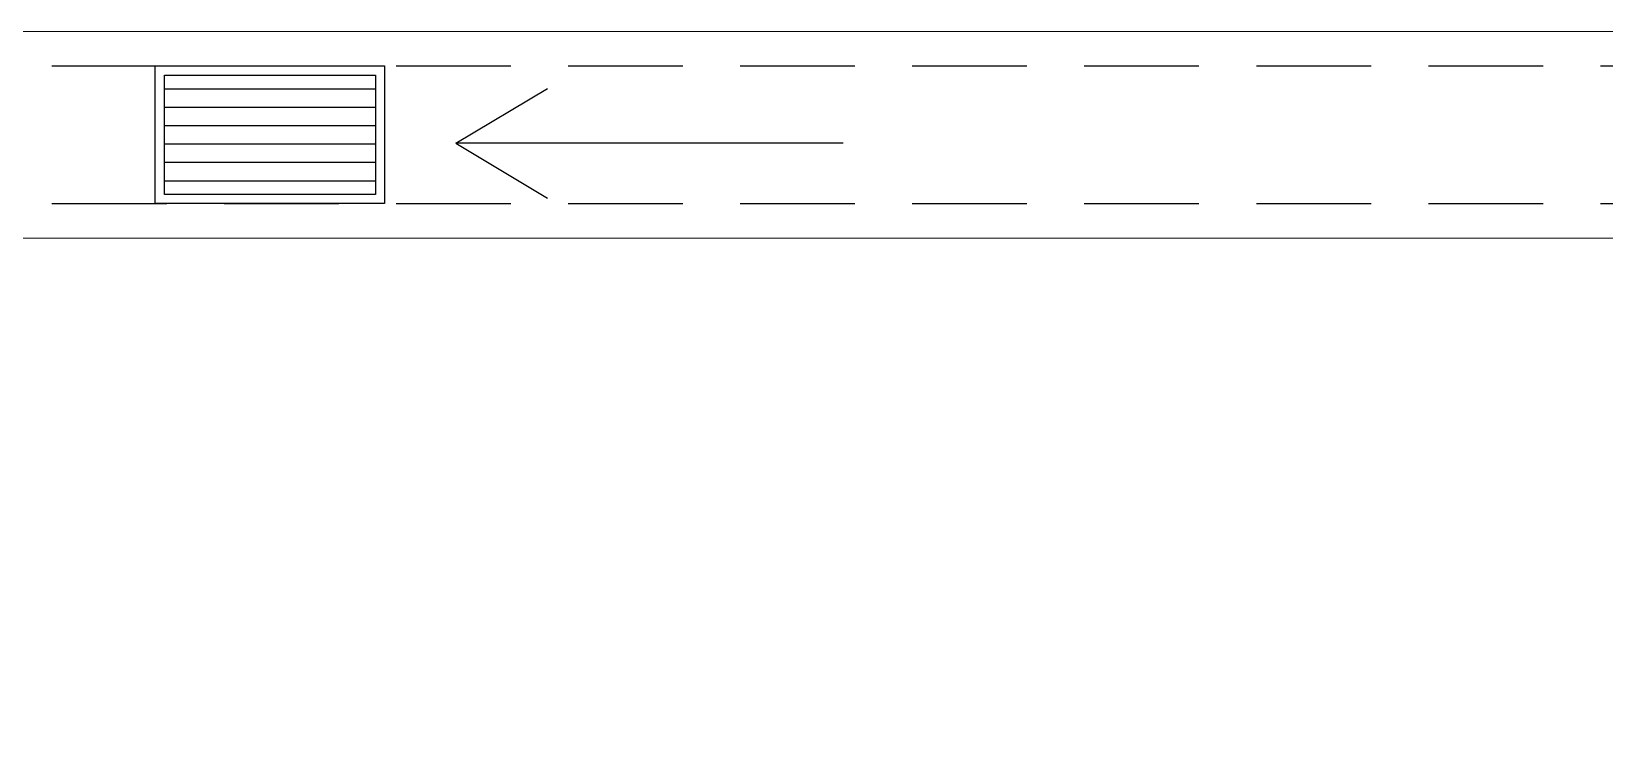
# Model space of a CAD drawing. Header units: inches. Extents: x -86493719 to 430035, y 21644 to 1519532.
# Drawn here: x 53115 to 56543, y 82566 to 84104 of the extents above; entities that cross this region are included whole.
import ezdxf

# ---------------------------------------------------------------- set-up
doc = ezdxf.new("R2010")
doc.units = ezdxf.units.IN
doc.header["$MEASUREMENT"] = 0
doc.linetypes.add('DASHED2', pattern=[0.375, 0.25, -0.125])
doc.layers.add('drain', color=8, linetype='Continuous')
doc.layers.add('MSGRATING', color=8, linetype='Continuous')
doc.layers.add('LW', color=8, linetype='Continuous', lineweight=20)

# ---------------------------------------------------------------- blocks, each defined once
blk = doc.blocks.new('ARR')
at = {"layer": 'drain'}
for p, q in [((-2150568.8, -694433.7), (-2150768.5, -694314.1)), ((-2151412.9, -694433.7), (-2150568.8, -694433.7)), ((-2150568.8, -694433.7), (-2150768.5, -694553.3))]:
    blk.add_line(p, q, dxfattribs=at)

msp = doc.modelspace()

# ---------------------------------------------------------------- linework, layer by layer
at = {"layer": 'drain', "linetype": 'DASHED2', "ltscale": 1000}
for points in [[(48284.3, 84028.6), (59359.3, 84028.6), (59359.3, 81528.6), (63359.3, 81528.6), (63359.3, 66078.6), (61359.3, 66078.6), (61359.3, 63103.6), (64859.3, 63103.6), (64859.3, 54578.6), (63359.3, 54578.6), (63359.3, 47578.6), (38409.3, 47578.6), (38409.3, 58028.6)], [(48284.3, 83728.6), (59059.3, 83728.6), (59059.3, 81228.6), (63059.3, 81228.6), (63059.3, 66378.6), (61059.3, 66378.6), (61059.3, 62803.6), (64559.3, 62803.6), (64559.3, 54878.6), (63059.3, 54878.6), (63059.3, 47878.6), (38709.3, 47878.6), (38709.3, 57728.6)]]:
    msp.add_lwpolyline(points, dxfattribs=at)
at = {"layer": 'LW'}
for p, q in [((48284.3, 84103.6), (59434.3, 84103.6)), ((48284.3, 83653.6), (58984.3, 83653.6))]:
    msp.add_line(p, q, dxfattribs=at)
at = {"layer": 'MSGRATING'}
for p, q in [((53404.3, 83978.6), (53864.3, 83978.6)), ((53404.3, 83938.6), (53864.3, 83938.6)), ((53404.3, 83898.6), (53864.3, 83898.6)), ((53404.3, 83858.6), (53864.3, 83858.6)), ((53404.3, 83818.6), (53864.3, 83818.6)), ((53404.3, 83778.6), (53864.3, 83778.6))]:
    msp.add_line(p, q, dxfattribs=at)
for points in [[(53384.3, 83728.6), (53384.3, 84028.6), (53884.3, 84028.6), (53884.3, 83728.6)], [(53404.3, 83748.6), (53404.3, 84008.6), (53864.3, 84008.6), (53864.3, 83748.6)]]:
    msp.add_lwpolyline(points, close=True, dxfattribs=at)

# ---------------------------------------------------------------- block references
at = {"layer": 'drain', "rotation": 180}
msp.add_blockref('ARR', (-2096529.1, -610573.6), dxfattribs=at)

doc.saveas('drawing.dxf')
